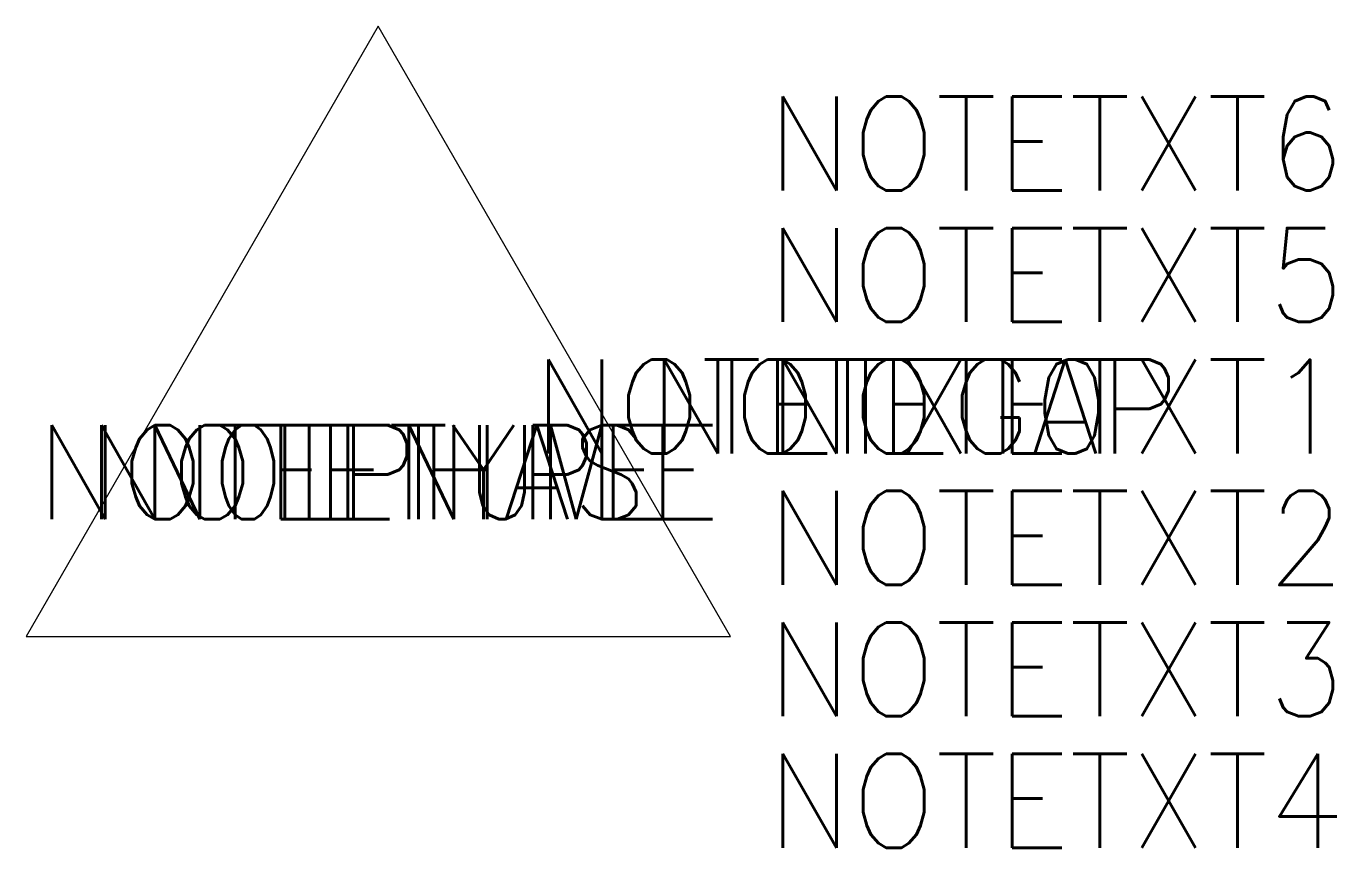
# Model space of a CAD drawing. Extents: x -3.8 to 10.2, y -4 to 4.8.
import ezdxf
from ezdxf.enums import TextEntityAlignment as Align

# ---------------------------------------------------------------- set-up
doc = ezdxf.new("R2010")
doc.units = 0
doc.header["$MEASUREMENT"] = 0
doc.layers.get('0').update_dxf_attribs({"linetype": 'CONTINUOUS'})
doc.styles.add('ROMANS', font='romans', dxfattribs={"width": 0.95})

msp = doc.modelspace()

# ---------------------------------------------------------------- linework, layer by layer
at = {"flags": 128}
msp.add_lwpolyline([(-3.753, -1.75), (3.753, -1.75), (0, 4.75)], close=True, dxfattribs=at)

# ---------------------------------------------------------------- texts
at = {"style": 'ROMANS', "width": 0.95}
for tag, p, flags in [('NOTETXT6', (4.15, 3), 8), ('NOTETXT5', (4.15, 1.6), 8), ('NOTETXT0', (1.65, 0.2), 9)]:
    msp.add_attdef(tag, p, '', height=1, dxfattribs=dict(at, flags=flags))
for tag, p in [('NOTEGAP', (2.885, 0.2)), ('NOTETXT1', (4.15, 0.2))]:
    msp.add_attdef(tag, p, '', height=1, dxfattribs=at)
at = {"style": 'ROMANS', "width": 0.95, "flags": 9}
for tag, text in [('NOTEPHASE', '1'), ('NOTETYPE', 'SST')]:
    msp.add_attdef(tag, text=text, height=1, dxfattribs=at).set_placement((0, 0), align=Align.MIDDLE)
at = {"style": 'ROMANS', "width": 0.8}
msp.add_attdef('NOTENUM', text='XX', height=1, dxfattribs=at).set_placement((0, 0), align=Align.MIDDLE)
at = {"style": 'ROMANS', "width": 0.95}
msp.add_attdef('NOTETXT2', text='', height=1, dxfattribs=at).set_placement((4.15, -0.2), align=Align.TOP_LEFT)
at = {"style": 'ROMANS', "width": 0.95, "flags": 8}
for tag, p in [('NOTETXT3', (4.15, -1.6)), ('NOTETXT4', (4.15, -3))]:
    msp.add_attdef(tag, text='', height=1, dxfattribs=at).set_placement(p, align=Align.TOP_LEFT)

doc.saveas('drawing.dxf')
